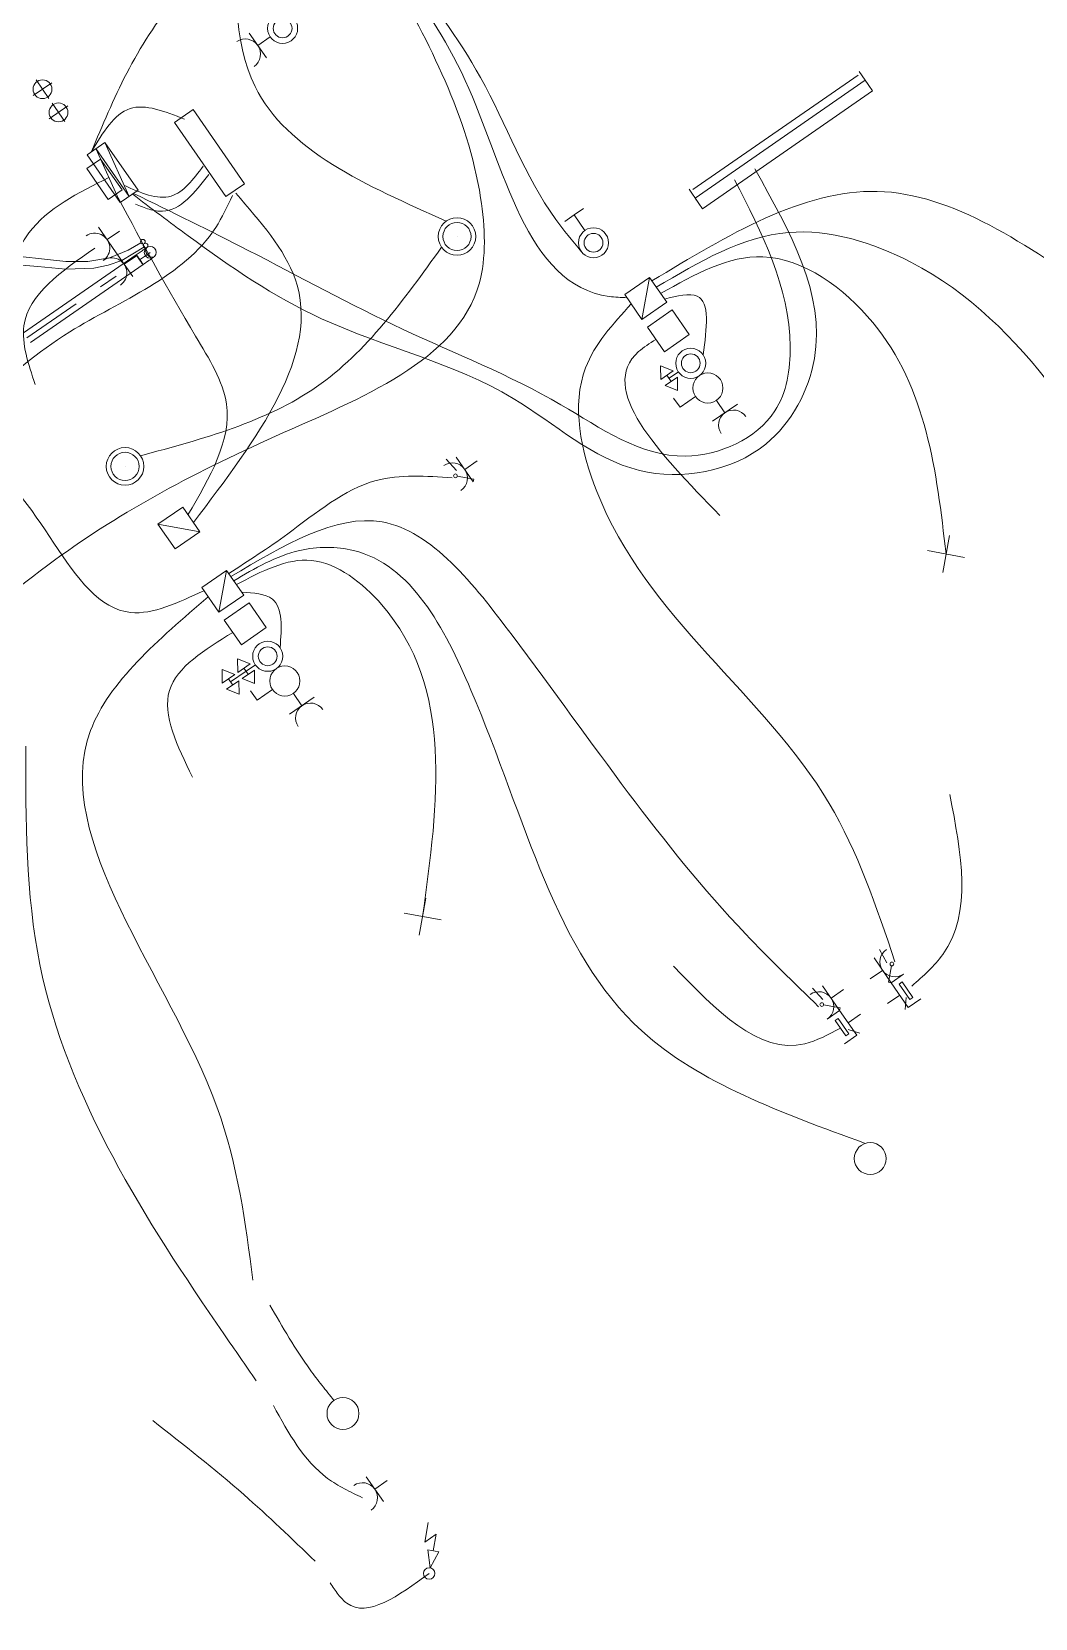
# Model space of a CAD drawing. Header units: metres. Extents: x 2747662.9 to 2747731.3, y 1250221.9 to 1250283.3.
# Drawn here: x 2747668.95 to 2747674.29, y 1250241.16 to 1250249.6 of the extents above; entities that cross this region are included whole.
import ezdxf

# ---------------------------------------------------------------- set-up
doc = ezdxf.new("R2010")
doc.units = ezdxf.units.M
doc.header["$MEASUREMENT"] = 0
for name, pattern in [('EL_Boden', [900, 600, -300]), ('EL_Hohldecke', [1500, 600, -300, 0, -300, 0, -300]), ('STRICHPUNKT2-A0PKIVIO00', [0.635, 0.3175, -0.15875, 0, -0.15875]), ('STRICHPUNKT2-A0PKIVIT00', [0.635, 0.3175, -0.15875, 0, -0.15875])]:
    doc.linetypes.add(name, pattern=pattern)
for name, color, linetype in [('___deckendurchbruch', 7, 'Continuous'), ('___elektro', 7, 'Continuous'), ('___sanitär', 7, 'Continuous')]:
    doc.layers.add(name, color=color, linetype=linetype)

msp = doc.modelspace()

# ---------------------------------------------------------------- linework, layer by layer
at = {"layer": '___deckendurchbruch', "color": 215, "linetype": 'STRICHPUNKT2-A0PKIVIT00', "lineweight": 0, "true_color": 0xa44f91}
for p, q in [((2747668.9545, 1250249.2607), (2747669.0531, 1250249.329)), ((2747669.0379, 1250249.2455), (2747668.9696, 1250249.3441)), ((2747669.1234, 1250249.1222), (2747669.055, 1250249.2208)), ((2747669.0399, 1250249.1373), (2747669.1385, 1250249.2057))]:
    msp.add_line(p, q, dxfattribs=at)
at = {"layer": '___deckendurchbruch', "color": 215, "linetype": 'Continuous', "lineweight": 0, "true_color": 0xa44f91}
for centre in [(2747669.0038, 1250249.2948), (2747669.0892, 1250249.1715)]:
    msp.add_circle(centre, 0.05, dxfattribs=at)
at = {"layer": '___elektro', "color": 30, "linetype": 'Continuous', "lineweight": 0, "true_color": 0xff8d1c}
for p, q in [((2747670.1952, 1250249.4619), (2747670.1041, 1250249.5934)), ((2747670.1497, 1250249.5276), (2747670.2155, 1250249.5732)), ((2747670.2155, 1250249.5732), (2747670.2155, 1250249.5732)), ((2747670.2155, 1250249.5732), (2747670.2155, 1250249.5732)), ((2747670.2155, 1250249.5732), (2747670.2155, 1250249.5732)), ((2747670.3268, 1250249.553), (2747670.3268, 1250249.553)), ((2747673.3962, 1250249.3191), (2747673.3479, 1250249.3889)), ((2747673.3427, 1250249.37), (2747672.4629, 1250248.7606)), ((2747669.7555, 1250249.1526), (2747669.7556, 1250249.1526)), ((2747669.3354, 1250249.0118), (2747669.2409, 1250248.9463)), ((2747669.2882, 1250248.9791), (2747669.4647, 1250248.7242)), ((2747669.4174, 1250248.6915), (2747669.2882, 1250248.9791)), ((2747669.3118, 1250248.9954), (2747669.3119, 1250248.9955)), ((2747669.512, 1250248.757), (2747669.3354, 1250249.0118)), ((2747669.4647, 1250248.7242), (2747669.3354, 1250249.0118)), ((2747669.9415, 1250248.9895), (2747669.9416, 1250248.9895)), ((2747669.2409, 1250248.9463), (2747669.4174, 1250248.6915)), ((2747669.2409, 1250248.9463), (2747669.4174, 1250248.6915)), ((2747669.2645, 1250248.9627), (2747669.2646, 1250248.9627)), ((2747669.4237, 1250248.8844), (2747669.4238, 1250248.8844)), ((2747669.8429, 1250248.9211), (2747669.8429, 1250248.9212)), ((2747669.3292, 1250248.8189), (2747669.3292, 1250248.8189)), ((2747669.4174, 1250248.6915), (2747669.512, 1250248.757)), ((2747669.4174, 1250248.6915), (2747669.512, 1250248.757)), ((2747669.4174, 1250248.6915), (2747669.512, 1250248.757)), ((2747669.4883, 1250248.7406), (2747669.4884, 1250248.7406)), ((2747670.0289, 1250248.758), (2747670.0289, 1250248.758)), ((2747672.4922, 1250248.6921), (2747672.4435, 1250248.7624)), ((2747669.4411, 1250248.7079), (2747669.4411, 1250248.7079)), ((2747671.8327, 1250248.6257), (2747671.882, 1250248.6599)), ((2747669.302, 1250248.5605), (2747669.3931, 1250248.4289)), ((2747671.152, 1250248.5934), (2747671.1521, 1250248.5934)), ((2747671.2912, 1250248.5681), (2747671.2912, 1250248.5681)), ((2747671.8327, 1250248.6257), (2747671.7834, 1250248.5915)), ((2747671.8897, 1250248.5435), (2747671.8327, 1250248.6257)), ((2747669.3476, 1250248.4947), (2747669.4133, 1250248.5403)), ((2747669.4133, 1250248.5403), (2747669.4134, 1250248.5403)), ((2747669.4133, 1250248.5403), (2747669.4134, 1250248.5403)), ((2747671.209, 1250248.5112), (2747671.209, 1250248.5112)), ((2747671.8897, 1250248.5435), (2747671.8897, 1250248.5435)), ((2747672.001, 1250248.5233), (2747672.001, 1250248.5233)), ((2747669.3929, 1250248.4293), (2747669.484, 1250248.2977)), ((2747669.4384, 1250248.3635), (2747669.5042, 1250248.409)), ((2747669.5042, 1250248.409), (2747669.5043, 1250248.4091)), ((2747669.5042, 1250248.409), (2747669.5043, 1250248.4091)), ((2747671.1268, 1250248.4542), (2747671.1268, 1250248.4543)), ((2747671.1268, 1250248.4542), (2747671.1268, 1250248.4543)), ((2747671.2659, 1250248.429), (2747671.266, 1250248.429)), ((2747671.8695, 1250248.4322), (2747671.8695, 1250248.4322)), ((2747671.9808, 1250248.412), (2747671.9808, 1250248.412)), ((2747672.2334, 1250248.2931), (2747672.1019, 1250248.202)), ((2747672.193, 1250248.0704), (2747672.2334, 1250248.2931)), ((2747672.3245, 1250248.1616), (2747672.2334, 1250248.2931)), ((2747672.1183, 1250248.2134), (2747672.1184, 1250248.2134)), ((2747672.1348, 1250248.2248), (2747672.1348, 1250248.2248)), ((2747672.1512, 1250248.2361), (2747672.1513, 1250248.2362)), ((2747672.1677, 1250248.2475), (2747672.1677, 1250248.2476)), ((2747672.1841, 1250248.2589), (2747672.1841, 1250248.2589)), ((2747672.2005, 1250248.2703), (2747672.2006, 1250248.2703)), ((2747672.217, 1250248.2817), (2747672.217, 1250248.2817)), ((2747672.2448, 1250248.2766), (2747672.2448, 1250248.2767)), ((2747672.2562, 1250248.2602), (2747672.2562, 1250248.2602)), ((2747672.2676, 1250248.2438), (2747672.2676, 1250248.2438)), ((2747672.279, 1250248.2273), (2747672.279, 1250248.2273)), ((2747672.2904, 1250248.2109), (2747672.2904, 1250248.2109)), ((2747672.1019, 1250248.202), (2747672.193, 1250248.0704)), ((2747672.1133, 1250248.1855), (2747672.1133, 1250248.1856)), ((2747672.1247, 1250248.1691), (2747672.1247, 1250248.1691)), ((2747672.1361, 1250248.1527), (2747672.1361, 1250248.1527)), ((2747672.1474, 1250248.1362), (2747672.1475, 1250248.1362)), ((2747672.193, 1250248.0704), (2747672.3245, 1250248.1616)), ((2747672.2752, 1250248.1274), (2747672.2752, 1250248.1274)), ((2747672.2916, 1250248.1388), (2747672.2917, 1250248.1388)), ((2747672.3017, 1250248.1944), (2747672.3018, 1250248.1945)), ((2747672.3081, 1250248.1502), (2747672.3081, 1250248.1502)), ((2747672.3131, 1250248.178), (2747672.3132, 1250248.178)), ((2747672.1588, 1250248.1198), (2747672.1589, 1250248.1198)), ((2747672.1702, 1250248.1033), (2747672.1703, 1250248.1034)), ((2747672.1816, 1250248.0869), (2747672.1817, 1250248.0869)), ((2747672.2094, 1250248.0818), (2747672.2095, 1250248.0819)), ((2747672.353, 1250248.1205), (2747672.2215, 1250248.0293)), ((2747672.2259, 1250248.0932), (2747672.2259, 1250248.0933)), ((2747672.2379, 1250248.0407), (2747672.238, 1250248.0408)), ((2747672.2423, 1250248.1046), (2747672.2424, 1250248.1046)), ((2747672.2588, 1250248.116), (2747672.2588, 1250248.116)), ((2747672.4441, 1250247.9889), (2747672.353, 1250248.1205)), ((2747672.2215, 1250248.0293), (2747672.3126, 1250247.8978)), ((2747672.3126, 1250247.8978), (2747672.4441, 1250247.9889)), ((2747672.4068, 1250247.9023), (2747672.4069, 1250247.9023)), ((2747672.5181, 1250247.8821), (2747672.5182, 1250247.8821)), ((2747672.2917, 1250247.8226), (2747672.3588, 1250247.796)), ((2747672.2917, 1250247.8226), (2747672.293, 1250247.7505)), ((2747672.3588, 1250247.796), (2747672.293, 1250247.7505)), ((2747672.3373, 1250247.7568), (2747672.3866, 1250247.791)), ((2747672.3866, 1250247.791), (2747672.3866, 1250247.791)), ((2747672.3816, 1250247.7631), (2747672.3158, 1250247.7176)), ((2747672.3828, 1250247.691), (2747672.3158, 1250247.7176)), ((2747672.3487, 1250247.7403), (2747672.3259, 1250247.7732)), ((2747672.3828, 1250247.691), (2747672.3816, 1250247.7631)), ((2747672.4979, 1250247.7707), (2747672.498, 1250247.7708)), ((2747672.4979, 1250247.7707), (2747672.498, 1250247.7708)), ((2747672.6092, 1250247.7505), (2747672.6093, 1250247.7506)), ((2747672.3955, 1250247.6025), (2747672.3613, 1250247.6518)), ((2747672.4777, 1250247.6594), (2747672.3955, 1250247.6025)), ((2747672.4777, 1250247.6594), (2747672.4778, 1250247.6595)), ((2747672.7003, 1250247.619), (2747672.5688, 1250247.5279)), ((2747672.589, 1250247.6392), (2747672.5891, 1250247.6392)), ((2747672.6346, 1250247.5735), (2747672.589, 1250247.6392)), ((2747669.386, 1250247.3701), (2747669.386, 1250247.3701)), ((2747669.4429, 1250247.2879), (2747669.443, 1250247.2879)), ((2747669.5251, 1250247.3448), (2747669.5252, 1250247.3448)), ((2747671.2056, 1250247.2655), (2747671.1519, 1250247.3256)), ((2747671.2955, 1250247.2061), (2747671.2043, 1250247.3376)), ((2747671.2499, 1250247.2719), (2747671.3157, 1250247.3174)), ((2747671.3157, 1250247.3174), (2747671.3157, 1250247.3174)), ((2747671.3157, 1250247.3174), (2747671.3157, 1250247.3174)), ((2747669.3607, 1250247.2309), (2747669.3608, 1250247.231)), ((2747669.3607, 1250247.2309), (2747669.3608, 1250247.231)), ((2747669.4999, 1250247.2057), (2747669.4999, 1250247.2057)), ((2747671.2104, 1250247.2359), (2747671.298, 1250247.22)), ((2747671.298, 1250247.22), (2747671.2955, 1250247.2061)), ((2747669.7496, 1250247.0713), (2747669.6181, 1250246.9802)), ((2747669.6838, 1250247.0258), (2747669.6839, 1250247.0258)), ((2747669.7003, 1250247.0372), (2747669.7003, 1250247.0372)), ((2747669.7167, 1250247.0486), (2747669.7168, 1250247.0486)), ((2747669.7332, 1250247.0599), (2747669.7332, 1250247.06)), ((2747669.8407, 1250246.9398), (2747669.7496, 1250247.0713)), ((2747669.761, 1250247.0549), (2747669.761, 1250247.0549)), ((2747669.7724, 1250247.0384), (2747669.7724, 1250247.0385)), ((2747669.6181, 1250246.9802), (2747669.7092, 1250246.8487)), ((2747669.8407, 1250246.9398), (2747669.6181, 1250246.9802)), ((2747669.6295, 1250246.9638), (2747669.6295, 1250246.9638)), ((2747669.6345, 1250246.9916), (2747669.6346, 1250246.9916)), ((2747669.6409, 1250246.9473), (2747669.6409, 1250246.9474)), ((2747669.651, 1250247.003), (2747669.651, 1250247.003)), ((2747669.6674, 1250247.0144), (2747669.6674, 1250247.0144)), ((2747669.7838, 1250247.022), (2747669.7838, 1250247.022)), ((2747669.7952, 1250247.0056), (2747669.7952, 1250247.0056)), ((2747669.8065, 1250246.9891), (2747669.8066, 1250246.9892)), ((2747669.8179, 1250246.9727), (2747669.818, 1250246.9727)), ((2747669.8293, 1250246.9562), (2747669.8294, 1250246.9563)), ((2747669.6522, 1250246.9309), (2747669.6523, 1250246.9309)), ((2747669.6636, 1250246.9145), (2747669.6637, 1250246.9145)), ((2747669.675, 1250246.898), (2747669.6751, 1250246.898)), ((2747669.6864, 1250246.8816), (2747669.6865, 1250246.8816)), ((2747669.6978, 1250246.8651), (2747669.6978, 1250246.8652)), ((2747669.7092, 1250246.8487), (2747669.8407, 1250246.9398)), ((2747669.7256, 1250246.8601), (2747669.7257, 1250246.8601)), ((2747669.7421, 1250246.8715), (2747669.7421, 1250246.8715)), ((2747669.7585, 1250246.8829), (2747669.7586, 1250246.8829)), ((2747669.7749, 1250246.8942), (2747669.775, 1250246.8943)), ((2747669.7914, 1250246.9056), (2747669.7914, 1250246.9057)), ((2747669.8078, 1250246.917), (2747669.8079, 1250246.9171)), ((2747669.8243, 1250246.9284), (2747669.8243, 1250246.9284)), ((2747673.7927, 1250246.7235), (2747673.8285, 1250246.9202)), ((2747673.909, 1250246.804), (2747673.7122, 1250246.8397)), ((2747673.8106, 1250246.8218), (2747673.8106, 1250246.8219)), ((2747669.9831, 1250246.7343), (2747669.8515, 1250246.6432)), ((2747669.9173, 1250246.6887), (2747669.9173, 1250246.6888)), ((2747669.9337, 1250246.7001), (2747669.9338, 1250246.7002)), ((2747669.9426, 1250246.5117), (2747669.9831, 1250246.7343)), ((2747669.9502, 1250246.7115), (2747669.9502, 1250246.7115)), ((2747669.9666, 1250246.7229), (2747669.9667, 1250246.7229)), ((2747670.0742, 1250246.6028), (2747669.9831, 1250246.7343)), ((2747669.9945, 1250246.7179), (2747669.9945, 1250246.7179)), ((2747670.0058, 1250246.7014), (2747670.0059, 1250246.7014)), ((2747669.8515, 1250246.6432), (2747669.9426, 1250246.5117)), ((2747669.8629, 1250246.6267), (2747669.863, 1250246.6268)), ((2747669.868, 1250246.6546), (2747669.868, 1250246.6546)), ((2747669.8743, 1250246.6103), (2747669.8744, 1250246.6103)), ((2747669.8844, 1250246.666), (2747669.8845, 1250246.666)), ((2747669.9009, 1250246.6773), (2747669.9009, 1250246.6774)), ((2747670.0172, 1250246.685), (2747670.0173, 1250246.685)), ((2747670.0286, 1250246.6685), (2747670.0287, 1250246.6686)), ((2747670.04, 1250246.6521), (2747670.0401, 1250246.6521)), ((2747670.0514, 1250246.6356), (2747670.0514, 1250246.6357)), ((2747670.0628, 1250246.6192), (2747670.0628, 1250246.6192)), ((2747669.8857, 1250246.5939), (2747669.8857, 1250246.5939)), ((2747669.8971, 1250246.5774), (2747669.8971, 1250246.5774)), ((2747669.9085, 1250246.561), (2747669.9085, 1250246.561)), ((2747669.9199, 1250246.5445), (2747669.9199, 1250246.5446)), ((2747669.9313, 1250246.5281), (2747669.9313, 1250246.5281)), ((2747669.9426, 1250246.5117), (2747670.0742, 1250246.6028)), ((2747669.9591, 1250246.523), (2747669.9591, 1250246.5231)), ((2747670.1026, 1250246.5617), (2747669.9711, 1250246.4706)), ((2747669.9755, 1250246.5344), (2747669.9756, 1250246.5345)), ((2747669.992, 1250246.5458), (2747669.992, 1250246.5459)), ((2747670.0084, 1250246.5572), (2747670.0085, 1250246.5572)), ((2747670.0249, 1250246.5686), (2747670.0249, 1250246.5686)), ((2747670.0413, 1250246.58), (2747670.0413, 1250246.58)), ((2747670.0577, 1250246.5914), (2747670.0578, 1250246.5914)), ((2747670.1938, 1250246.4301), (2747670.1026, 1250246.5617)), ((2747669.9711, 1250246.4706), (2747670.0622, 1250246.339)), ((2747669.9876, 1250246.4819), (2747669.9876, 1250246.482)), ((2747670.0622, 1250246.339), (2747670.1938, 1250246.4301)), ((2747670.1565, 1250246.3435), (2747670.1565, 1250246.3435)), ((2747670.2678, 1250246.3233), (2747670.2678, 1250246.3233)), ((2747669.9592, 1250246.2068), (2747670.0262, 1250246.1803)), ((2747669.9592, 1250246.2068), (2747669.9605, 1250246.1347)), ((2747670.0047, 1250246.1411), (2747670.0869, 1250246.198)), ((2747670.0414, 1250246.2638), (2747670.1084, 1250246.2372)), ((2747670.0414, 1250246.2638), (2747670.0427, 1250246.1917)), ((2747670.1084, 1250246.2372), (2747670.0427, 1250246.1917)), ((2747670.1312, 1250246.2043), (2747670.0654, 1250246.1588)), ((2747670.0983, 1250246.1816), (2747670.0755, 1250246.2144)), ((2747670.0869, 1250246.198), (2747670.1363, 1250246.2322)), ((2747670.0869, 1250246.198), (2747670.087, 1250246.198)), ((2747670.1325, 1250246.1322), (2747670.1312, 1250246.2043)), ((2747670.1363, 1250246.2322), (2747670.1363, 1250246.2322)), ((2747670.2476, 1250246.212), (2747670.2476, 1250246.212)), ((2747670.2476, 1250246.212), (2747670.2476, 1250246.212)), ((2747670.3589, 1250246.1917), (2747670.3589, 1250246.1918)), ((2747670.0262, 1250246.1803), (2747669.9605, 1250246.1347)), ((2747670.049, 1250246.1474), (2747669.9832, 1250246.1018)), ((2747670.0503, 1250246.0753), (2747669.9832, 1250246.1018)), ((2747670.0161, 1250246.1246), (2747669.9933, 1250246.1575)), ((2747670.0503, 1250246.0753), (2747670.049, 1250246.1474)), ((2747670.1325, 1250246.1322), (2747670.0654, 1250246.1588)), ((2747670.2274, 1250246.1006), (2747670.1452, 1250246.0437)), ((2747670.2274, 1250246.1006), (2747670.2274, 1250246.1007)), ((2747670.1452, 1250246.0437), (2747670.111, 1250246.093)), ((2747670.45, 1250246.0602), (2747670.3185, 1250245.9691)), ((2747670.3387, 1250246.0804), (2747670.3387, 1250246.0805)), ((2747670.3842, 1250246.0147), (2747670.3387, 1250246.0804)), ((2747671.008, 1250244.7945), (2747671.0438, 1250244.9913)), ((2747671.1243, 1250244.8751), (2747670.9275, 1250244.9108)), ((2747671.0259, 1250244.8929), (2747671.0259, 1250244.893)), ((2747673.5188, 1250244.5408), (2747673.4277, 1250244.6723)), ((2747673.4948, 1250244.6457), (2747673.4574, 1250244.7172)), ((2747673.4733, 1250244.6065), (2747673.4075, 1250244.561)), ((2747673.5208, 1250244.6308), (2747673.5049, 1250244.5433)), ((2747673.5846, 1250244.5863), (2747673.5188, 1250244.5408)), ((2747673.1544, 1250244.4523), (2747673.1006, 1250244.5123)), ((2747673.2442, 1250244.3928), (2747673.1531, 1250244.5244)), ((2747673.1986, 1250244.4586), (2747673.2644, 1250244.5041)), ((2747673.2644, 1250244.5041), (2747673.2644, 1250244.5042)), ((2747673.2644, 1250244.5041), (2747673.2644, 1250244.5042)), ((2747673.4075, 1250244.561), (2747673.4075, 1250244.561)), ((2747673.4075, 1250244.561), (2747673.4075, 1250244.561)), ((2747673.5049, 1250244.5433), (2747673.5188, 1250244.5408)), ((2747673.5188, 1250244.5408), (2747673.6099, 1250244.4092)), ((2747673.1591, 1250244.4226), (2747673.2467, 1250244.4067)), ((2747673.5644, 1250244.475), (2747673.4986, 1250244.4294)), ((2747673.4986, 1250244.4294), (2747673.4987, 1250244.4295)), ((2747673.5979, 1250244.4617), (2747673.5935, 1250244.3978)), ((2747673.6099, 1250244.4092), (2747673.6757, 1250244.4548)), ((2747673.1784, 1250244.3473), (2747673.2442, 1250244.3928)), ((2747673.2467, 1250244.4067), (2747673.2442, 1250244.3928)), ((2747673.2442, 1250244.3928), (2747673.3353, 1250244.2613)), ((2747673.2897, 1250244.3271), (2747673.3555, 1250244.3726)), ((2747673.3555, 1250244.3726), (2747673.3555, 1250244.3727)), ((2747673.3353, 1250244.2613), (2747673.2695, 1250244.2158)), ((2747673.2904, 1250244.291), (2747673.3517, 1250244.2727)), ((2747673.359, 1250243.6748), (2747673.359, 1250243.6748)), ((2747673.4773, 1250243.6533), (2747673.4773, 1250243.6533)), ((2747673.3375, 1250243.5565), (2747673.3376, 1250243.5565)), ((2747673.4558, 1250243.535), (2747673.4558, 1250243.5351)), ((2747673.4558, 1250243.535), (2747673.4558, 1250243.5351)), ((2747673.4558, 1250243.535), (2747673.4558, 1250243.5351)), ((2747670.554, 1250242.3186), (2747670.5541, 1250242.3187)), ((2747670.6723, 1250242.2972), (2747670.6724, 1250242.2972)), ((2747670.5326, 1250242.2004), (2747670.5326, 1250242.2004)), ((2747670.6508, 1250242.1789), (2747670.6509, 1250242.1789)), ((2747670.6508, 1250242.1789), (2747670.6509, 1250242.1789)), ((2747670.6508, 1250242.1789), (2747670.6509, 1250242.1789)), ((2747670.8174, 1250241.7803), (2747670.7263, 1250241.9119)), ((2747670.7719, 1250241.8461), (2747670.8377, 1250241.8916)), ((2747670.8377, 1250241.8916), (2747670.8377, 1250241.8917)), ((2747670.8377, 1250241.8916), (2747670.8377, 1250241.8917)), ((2747671.037, 1250241.5638), (2747671.0559, 1250241.6681)), ((2747671.0986, 1250241.6065), (2747671.037, 1250241.5638)), ((2747671.0827, 1250241.5184), (2747671.0986, 1250241.6065)), ((2747671.1115, 1250241.5132), (2747671.0538, 1250241.5236)), ((2747671.0662, 1250241.4276), (2747671.0538, 1250241.5236)), ((2747671.0662, 1250241.4276), (2747671.1115, 1250241.5132)), ((2747671.0607, 1250241.3977), (2747671.0608, 1250241.3978))]:
    msp.add_line(p, q, dxfattribs=at)
for points in [[(2747673.4193, 1250249.2858), (2747672.5154, 1250248.6585), (2747672.4764, 1250248.7148), (2747673.3803, 1250249.3421)], [(2747673.4193, 1250249.2858), (2747672.5154, 1250248.6585), (2747672.4764, 1250248.7148), (2747673.3803, 1250249.3421)], [(2747670.0782, 1250248.7922), (2747669.8049, 1250249.1868), (2747669.7062, 1250249.1184), (2747669.9795, 1250248.7238)], [(2747669.3532, 1250248.7078), (2747669.4272, 1250248.7591), (2747669.3133, 1250248.9235), (2747669.2393, 1250248.8723)], [(2747673.634, 1250244.4624), (2747673.577, 1250244.5446), (2747673.5606, 1250244.5332), (2747673.6175, 1250244.451)], [(2747673.2771, 1250244.2575), (2747673.2202, 1250244.3397), (2747673.2366, 1250244.3511), (2747673.2935, 1250244.2689)]]:
    msp.add_lwpolyline(points, close=True, dxfattribs=at)
for centre, radius in [((2747670.2812, 1250249.6187), 0.08), ((2747670.2812, 1250249.6187), 0.05), ((2747671.209, 1250248.5112), 0.1), ((2747671.209, 1250248.5112), 0.075), ((2747671.9352, 1250248.4777), 0.08), ((2747671.9352, 1250248.4777), 0.05), ((2747672.4524, 1250247.8365), 0.08), ((2747672.4524, 1250247.8365), 0.05), ((2747672.5435, 1250247.705), 0.08), ((2747669.4429, 1250247.2879), 0.1), ((2747669.4429, 1250247.2879), 0.075), ((2747671.2006, 1250247.2377), 0.01), ((2747670.202, 1250246.2777), 0.08), ((2747670.202, 1250246.2777), 0.05), ((2747670.2931, 1250246.1462), 0.08), ((2747673.5226, 1250244.6407), 0.01), ((2747673.1493, 1250244.4244), 0.01), ((2747673.4074, 1250243.6049), 0.085), ((2747670.6024, 1250242.2488), 0.085), ((2747671.0607, 1250241.3977), 0.0303)]:
    msp.add_circle(centre, radius, dxfattribs=at)
for centre, start, end in [((2747670.0839, 1250249.4821), 304.70987, 124.70987), ((2747669.2818, 1250248.4491), 304.70989, 124.70989), ((2747669.3727, 1250248.3179), 304.70989, 124.7099), ((2747672.6801, 1250247.5077), 34.7099, 214.70989), ((2747671.1841, 1250247.2263), 304.7099, 124.70989), ((2747670.4298, 1250245.9489), 34.70989, 214.70989), ((2747673.539, 1250244.6521), 124.7099, 304.70989), ((2747673.1329, 1250244.413), 304.7099, 124.70989), ((2747670.7061, 1250241.8005), 304.7099, 124.70989)]:
    msp.add_arc(centre, 0.08, start, end, dxfattribs=at)
for points, knots in [([(2747669.2645, 1250248.9627), (2747669.3808, 1250249.2424), (2747669.4971, 1250249.5222), (2747669.7214, 1250249.7872), (2747669.9234, 1250250.0259), (2747670.213, 1250250.2526), (2747670.4694, 1250250.1886), (2747670.5644, 1250250.1648), (2747670.6549, 1250250.1012), (2747670.7453, 1250250.0375)], [0, 0, 0, 0, 1, 1, 1, 2, 2, 2, 3, 3, 3, 3]), ([(2747671.152, 1250248.5934), (2747670.7274, 1250248.7813), (2747670.3027, 1250248.9692), (2747670.1352, 1250249.3087), (2747670.0151, 1250249.5521), (2747670.0271, 1250249.8734), (2747670.0392, 1250250.1946)], [0, 0, 0, 0, 1, 1, 1, 2, 2, 2, 2]), ([(2747668.3806, 1250246.2203), (2747668.5955, 1250246.4091), (2747668.8105, 1250246.5978), (2747669.033, 1250246.7631), (2747669.398, 1250247.0341), (2747669.7835, 1250247.2421), (2747670.2443, 1250247.4487), (2747670.6921, 1250247.6494), (2747671.2111, 1250247.8488), (2747671.3268, 1250248.2593), (2747671.3658, 1250248.3981), (2747671.3588, 1250248.561), (2747671.3346, 1250248.7164), (2747671.266, 1250249.1564), (2747671.0594, 1250249.5369), (2747670.8529, 1250249.9174)], [0, 0, 0, 0, 1, 1, 1, 2, 2, 2, 3, 3, 3, 4, 4, 4, 5, 5, 5, 5]), ([(2747672.1133, 1250248.1855), (2747672.0813, 1250248.1868), (2747672.0494, 1250248.1881), (2747672.019, 1250248.1921), (2747671.5746, 1250248.2503), (2747671.4614, 1250248.8875), (2747671.2528, 1250249.342), (2747671.1468, 1250249.5728), (2747671.0163, 1250249.7565), (2747670.8858, 1250249.9402)], [0, 0, 0, 0, 1, 1, 1, 2, 2, 2, 3, 3, 3, 3]), ([(2747671.8682, 1250248.434), (2747671.822, 1250248.4892), (2747671.7758, 1250248.5443), (2747671.734, 1250248.6024), (2747671.5683, 1250248.8325), (2747671.4722, 1250249.1078), (2747671.3343, 1250249.3569), (2747671.2155, 1250249.5713), (2747671.0657, 1250249.7661), (2747670.9158, 1250249.961)], [0, 0, 0, 0, 1, 1, 1, 2, 2, 2, 3, 3, 3, 3]), ([(2747669.7588, 1250249.1356), (2747669.6548, 1250249.1768), (2747669.5509, 1250249.218), (2747669.4696, 1250249.1917), (2747669.3848, 1250249.1643), (2747669.3247, 1250249.0635), (2747669.2645, 1250248.9627)], [0, 0, 0, 0, 1, 1, 1, 2, 2, 2, 2]), ([(2747668.2459, 1250247.3982), (2747668.4103, 1250247.5183), (2747668.5747, 1250247.6384), (2747668.6673, 1250247.8075), (2747668.7888, 1250248.0291), (2747668.7869, 1250248.3349), (2747668.9321, 1250248.5305), (2747669.0296, 1250248.6619), (2747669.1935, 1250248.7435), (2747669.3574, 1250248.8251)], [0, 0, 0, 0, 1, 1, 1, 2, 2, 2, 3, 3, 3, 3]), ([(2747670.0142, 1250248.7286), (2747669.9868, 1250248.6702), (2747669.9594, 1250248.6118), (2747669.9253, 1250248.559), (2747669.7554, 1250248.2956), (2747669.4189, 1250248.1715), (2747669.1487, 1250248.0034), (2747668.8, 1250247.7865), (2747668.5616, 1250247.4963), (2747668.2054, 1250247.2105), (2747668.1137, 1250247.1369), (2747668.0142, 1250247.0636), (2747667.9259, 1250247.0606), (2747667.7821, 1250247.0557), (2747667.6677, 1250247.2368), (2747667.5534, 1250247.418)], [0, 0, 0, 0, 1, 1, 1, 2, 2, 2, 3, 3, 3, 4, 4, 4, 5, 5, 5, 5]), ([(2747669.7779, 1250247.0304), (2747669.8939, 1250247.2285), (2747670.0099, 1250247.4266), (2747669.9825, 1250247.6192), (2747669.9651, 1250247.7417), (2747669.8896, 1250247.8621), (2747669.8186, 1250247.9804), (2747669.6677, 1250248.2319), (2747669.5371, 1250248.474), (2747669.4064, 1250248.7161)], [0, 0, 0, 0, 1, 1, 1, 2, 2, 2, 3, 3, 3, 3]), ([(2747670.0321, 1250248.741), (2747670.1624, 1250248.5917), (2747670.2926, 1250248.4424), (2747670.3479, 1250248.2852), (2747670.4879, 1250247.887), (2747670.1472, 1250247.438), (2747669.8065, 1250246.9891)], [0, 0, 0, 0, 1, 1, 1, 2, 2, 2, 2]), ([(2747674.6354, 1250248.193), (2747674.2412, 1250248.4669), (2747673.847, 1250248.7407), (2747673.4449, 1250248.7512), (2747673.0504, 1250248.7615), (2747672.6482, 1250248.5182), (2747672.246, 1250248.2749)], [0, 0, 0, 0, 1, 1, 1, 2, 2, 2, 2]), ([(2747675.9279, 1250245.4542), (2747675.5997, 1250245.8943), (2747675.2715, 1250246.3343), (2747674.9663, 1250246.8117), (2747674.5882, 1250247.403), (2747674.2454, 1250248.0516), (2747673.6235, 1250248.3748), (2747673.4213, 1250248.4798), (2747673.1896, 1250248.5505), (2747672.9723, 1250248.5324), (2747672.7255, 1250248.5118), (2747672.4973, 1250248.3767), (2747672.2691, 1250248.2416)], [0, 0, 0, 0, 1, 1, 1, 2, 2, 2, 3, 3, 3, 4, 4, 4, 4]), ([(2747669.2818, 1250248.4492), (2747669.1051, 1250248.3261), (2747668.9284, 1250248.203), (2747668.9052, 1250248.0366), (2747668.892, 1250247.9418), (2747668.9286, 1250247.8329), (2747668.9652, 1250247.724)], [0, 0, 0, 0, 1, 1, 1, 2, 2, 2, 2]), ([(2747669.5251, 1250247.3448), (2747669.8594, 1250247.4347), (2747670.1937, 1250247.5247), (2747670.4613, 1250247.7107), (2747670.7269, 1250247.8954), (2747670.9269, 1250248.1748), (2747671.1268, 1250248.4542)], [0, 0, 0, 0, 1, 1, 1, 2, 2, 2, 2]), ([(2747673.8106, 1250246.8218), (2747673.7595, 1250247.2632), (2747673.7085, 1250247.7045), (2747673.4207, 1250248.0532), (2747673.2688, 1250248.2373), (2747673.0508, 1250248.3956), (2747672.8355, 1250248.4034), (2747672.6532, 1250248.4101), (2747672.4728, 1250248.309), (2747672.2924, 1250248.2079)], [0, 0, 0, 0, 1, 1, 1, 2, 2, 2, 3, 3, 3, 3]), ([(2747672.3131, 1250248.178), (2747672.3801, 1250248.1944), (2747672.447, 1250248.2108), (2747672.4862, 1250248.1936), (2747672.5569, 1250248.1625), (2747672.5375, 1250248.0223), (2747672.5181, 1250247.8821)], [0, 0, 0, 0, 1, 1, 1, 2, 2, 2, 2]), ([(2747673.539, 1250244.6521), (2747673.4402, 1250244.9447), (2747673.3413, 1250245.2374), (2747673.1888, 1250245.4945), (2747672.8428, 1250246.0778), (2747672.2206, 1250246.4782), (2747671.9526, 1250247.1541), (2747671.867, 1250247.3702), (2747671.8175, 1250247.6143), (2747671.8931, 1250247.8129), (2747671.9408, 1250247.9383), (2747672.0384, 1250248.0455), (2747672.1361, 1250248.1527)], [0, 0, 0, 0, 1, 1, 1, 2, 2, 2, 3, 3, 3, 4, 4, 4, 4]), ([(2747672.267, 1250247.9636), (2747672.234, 1250247.9426), (2747672.2009, 1250247.9215), (2747672.1752, 1250247.8986), (2747671.953, 1250247.7008), (2747672.2799, 1250247.3642), (2747672.6069, 1250247.0275)], [0, 0, 0, 0, 1, 1, 1, 2, 2, 2, 2]), ([(2747668.2686, 1250247.3654), (2747668.4002, 1250247.3721), (2747668.5318, 1250247.3788), (2747668.6433, 1250247.3331), (2747668.9898, 1250247.1909), (2747669.1419, 1250246.5419), (2747669.4736, 1250246.5104), (2747669.5889, 1250246.4994), (2747669.7259, 1250246.5631), (2747669.8629, 1250246.6267)], [0, 0, 0, 0, 1, 1, 1, 2, 2, 2, 3, 3, 3, 3]), ([(2747671.1841, 1250247.2263), (2747671.0451, 1250247.2366), (2747670.9061, 1250247.247), (2747670.7797, 1250247.2131), (2747670.6078, 1250247.167), (2747670.4594, 1250247.0393), (2747670.3083, 1250246.9289), (2747670.2045, 1250246.8531), (2747670.0995, 1250246.7855), (2747669.9945, 1250246.7179)], [0, 0, 0, 0, 1, 1, 1, 2, 2, 2, 3, 3, 3, 3]), ([(2747673.1329, 1250244.413), (2747673.0007, 1250244.541), (2747672.8686, 1250244.6689), (2747672.7449, 1250244.7993), (2747672.2891, 1250245.2802), (2747671.9489, 1250245.7952), (2747671.5022, 1250246.3897), (2747671.2992, 1250246.66), (2747671.0741, 1250246.9466), (2747670.8105, 1250246.9924), (2747670.5646, 1250247.0351), (2747670.2852, 1250246.8683), (2747670.0058, 1250246.7014)], [0, 0, 0, 0, 1, 1, 1, 2, 2, 2, 3, 3, 3, 4, 4, 4, 4]), ([(2747673.3771, 1250243.6872), (2747672.9371, 1250243.8475), (2747672.4971, 1250244.0078), (2747672.1928, 1250244.2839), (2747671.7273, 1250244.7064), (2747671.5798, 1250245.4002), (2747671.2832, 1250246.0978), (2747671.1414, 1250246.4314), (2747670.9654, 1250246.7659), (2747670.6586, 1250246.8405), (2747670.5681, 1250246.8625), (2747670.4663, 1250246.8619), (2747670.3725, 1250246.8407), (2747670.2457, 1250246.8119), (2747670.1335, 1250246.7455), (2747670.0213, 1250246.6791)], [0, 0, 0, 0, 1, 1, 1, 2, 2, 2, 3, 3, 3, 4, 4, 4, 5, 5, 5, 5]), ([(2747671.0259, 1250244.8929), (2747671.1096, 1250245.5009), (2747671.1932, 1250246.1088), (2747670.8085, 1250246.5519), (2747670.7068, 1250246.669), (2747670.5724, 1250246.7746), (2747670.4344, 1250246.7877), (2747670.3035, 1250246.8002), (2747670.1694, 1250246.7295), (2747670.0353, 1250246.6588)], [0, 0, 0, 0, 1, 1, 1, 2, 2, 2, 3, 3, 3, 3]), ([(2747670.2678, 1250246.3233), (2747670.2758, 1250246.4296), (2747670.2838, 1250246.5359), (2747670.2268, 1250246.5815), (2747670.1901, 1250246.6108), (2747670.1264, 1250246.615), (2747670.0628, 1250246.6192)], [0, 0, 0, 0, 1, 1, 1, 2, 2, 2, 2]), ([(2747670.1225, 1250242.9575), (2747670.0837, 1250243.263), (2747670.0449, 1250243.5684), (2747669.9314, 1250243.88), (2747669.6769, 1250244.5784), (2747669.0468, 1250245.3074), (2747669.2596, 1250245.8821), (2747669.3551, 1250246.1401), (2747669.6204, 1250246.367), (2747669.8857, 1250246.5939)], [0, 0, 0, 0, 1, 1, 1, 2, 2, 2, 3, 3, 3, 3]), ([(2747670.0167, 1250246.4048), (2747669.8672, 1250246.3128), (2747669.7177, 1250246.2209), (2747669.6794, 1250246.0963), (2747669.6393, 1250245.9662), (2747669.7206, 1250245.8005), (2747669.802, 1250245.6347)], [0, 0, 0, 0, 1, 1, 1, 2, 2, 2, 2]), ([(2747670.1414, 1250242.4227), (2747670.0839, 1250242.5054), (2747670.0264, 1250242.5882), (2747669.9689, 1250242.6718), (2747669.5521, 1250243.2775), (2747669.1346, 1250243.9279), (2747668.9905, 1250244.6374), (2747668.9141, 1250245.0138), (2747668.9145, 1250245.4069), (2747668.915, 1250245.8)], [0, 0, 0, 0, 1, 1, 1, 2, 2, 2, 3, 3, 3, 3]), ([(2747673.6281, 1250244.5228), (2747673.6889, 1250244.5765), (2747673.7497, 1250244.6302), (2747673.7937, 1250244.6913), (2747673.9522, 1250244.9115), (2747673.8914, 1250245.227), (2747673.8305, 1250245.5426)], [0, 0, 0, 0, 1, 1, 1, 2, 2, 2, 2]), ([(2747673.2486, 1250244.2986), (2747673.1849, 1250244.2646), (2747673.1211, 1250244.2307), (2747673.0585, 1250244.2159), (2747672.8136, 1250244.158), (2747672.587, 1250244.3937), (2747672.3603, 1250244.6294)], [0, 0, 0, 0, 1, 1, 1, 2, 2, 2, 2]), ([(2747670.4548, 1250241.4624), (2747670.33, 1250241.5827), (2747670.2052, 1250241.7029), (2747670.0751, 1250241.817), (2747669.9188, 1250241.9542), (2747669.7547, 1250242.0825), (2747669.5905, 1250242.2107)], [0, 0, 0, 0, 1, 1, 1, 2, 2, 2, 2])]:
    msp.add_open_spline(points, degree=3, knots=knots, dxfattribs=at)
at = {"layer": '___elektro', "color": 30, "linetype": 'EL_Boden', "lineweight": 0, "true_color": 0xff8d1c}
for points, knots in [([(2747669.8589, 1250248.8858), (2747669.8064, 1250248.8157), (2747669.7538, 1250248.7456), (2747669.6878, 1250248.726), (2747669.615, 1250248.7044), (2747669.5258, 1250248.7441), (2747669.4365, 1250248.7839)], [0, 0, 0, 0, 1, 1, 1, 2, 2, 2, 2]), ([(2747669.4811, 1250248.7374), (2747669.5797, 1250248.6628), (2747669.6783, 1250248.5881), (2747669.7783, 1250248.5147), (2747670.0035, 1250248.3494), (2747670.2361, 1250248.1903), (2747670.4886, 1250248.0738), (2747670.822, 1250247.92), (2747671.1901, 1250247.8405), (2747671.5077, 1250247.6498), (2747671.7303, 1250247.5161), (2747671.9281, 1250247.3276), (2747672.1802, 1250247.2666), (2747672.4036, 1250247.2126), (2747672.6696, 1250247.2586), (2747672.8517, 1250247.4067), (2747672.9907, 1250247.5197), (2747673.0807, 1250247.6922), (2747673.11, 1250247.8622), (2747673.1692, 1250248.2054), (2747672.981, 1250248.5381), (2747672.7928, 1250248.8709)], [0, 0, 0, 0, 1, 1, 1, 2, 2, 2, 3, 3, 3, 4, 4, 4, 5, 5, 5, 6, 6, 6, 7, 7, 7, 7]), ([(2747669.4883, 1250248.7406), (2747669.6921, 1250248.6411), (2747669.8958, 1250248.5415), (2747670.098, 1250248.4375), (2747670.3717, 1250248.2967), (2747670.6426, 1250248.1476), (2747670.9189, 1250248.0184), (2747671.1988, 1250247.8876), (2747671.4843, 1250247.7772), (2747671.7614, 1250247.6163), (2747671.9744, 1250247.4927), (2747672.1823, 1250247.3393), (2747672.4247, 1250247.3427), (2747672.6045, 1250247.3453), (2747672.8032, 1250247.4343), (2747672.8998, 1250247.5829), (2747672.9636, 1250247.6811), (2747672.9828, 1250247.8054), (2747672.9817, 1250247.925), (2747672.9788, 1250248.2432), (2747672.8321, 1250248.5281), (2747672.6854, 1250248.813)], [0, 0, 0, 0, 1, 1, 1, 2, 2, 2, 3, 3, 3, 4, 4, 4, 5, 5, 5, 6, 6, 6, 7, 7, 7, 7]), ([(2747669.4983, 1250248.6825), (2747669.5478, 1250248.6632), (2747669.5973, 1250248.6439), (2747669.6424, 1250248.6454), (2747669.738, 1250248.6486), (2747669.8137, 1250248.7451), (2747669.8894, 1250248.8417)], [0, 0, 0, 0, 1, 1, 1, 2, 2, 2, 2])]:
    msp.add_open_spline(points, degree=3, knots=knots, dxfattribs=at)
at = {"layer": '___elektro', "color": 30, "linetype": 'EL_Hohldecke', "lineweight": 0, "true_color": 0xff8d1c}
for points in [[(2747670.554, 1250242.3186), (2747670.5111, 1250242.372), (2747670.4681, 1250242.4254), (2747670.428, 1250242.4808), (2747670.3488, 1250242.5905), (2747670.2812, 1250242.7082), (2747670.2136, 1250242.826)], [(2747670.7061, 1250241.8005), (2747670.6413, 1250241.8314), (2747670.5766, 1250241.8623), (2747670.5208, 1250241.9035), (2747670.3937, 1250241.9972), (2747670.3131, 1250242.1441), (2747670.2326, 1250242.291)], [(2747670.5345, 1250241.3473), (2747670.5625, 1250241.3052), (2747670.5905, 1250241.2631), (2747670.6234, 1250241.239), (2747670.7328, 1250241.1592), (2747670.8968, 1250241.2785), (2747671.0607, 1250241.3977)]]:
    msp.add_open_spline(points, degree=3, knots=[0, 0, 0, 0, 1, 1, 1, 2, 2, 2, 2], dxfattribs=at)
at = {"layer": '___sanitär', "color": 106, "linetype": 'Continuous', "lineweight": 0, "true_color": 0x008a1e}
for p, q in [((2747668.9034, 1250247.9985), (2747669.5028, 1250248.4137)), ((2747669.5336, 1250248.435), (2747669.5028, 1250248.4137)), ((2747669.5403, 1250248.4396), (2747669.5336, 1250248.435)), ((2747669.5695, 1250248.3832), (2747669.5387, 1250248.3619)), ((2747669.5464, 1250248.4439), (2747669.5403, 1250248.4396)), ((2747669.5517, 1250248.4475), (2747669.5464, 1250248.4439)), ((2747669.5515, 1250248.4282), (2747669.5544, 1250248.4303)), ((2747669.5557, 1250248.4503), (2747669.5517, 1250248.4475)), ((2747669.5583, 1250248.4521), (2747669.5557, 1250248.4503)), ((2747669.557, 1250248.4129), (2747669.5602, 1250248.4151)), ((2747669.5591, 1250248.4527), (2747669.5583, 1250248.4521)), ((2747669.5694, 1250248.4024), (2747669.5723, 1250248.4044)), ((2747669.5761, 1250248.3878), (2747669.5695, 1250248.3832)), ((2747669.5823, 1250248.3921), (2747669.5761, 1250248.3878)), ((2747669.5771, 1250248.4268), (2747669.5771, 1250248.4268)), ((2747669.5876, 1250248.3957), (2747669.5823, 1250248.3921)), ((2747669.5916, 1250248.3985), (2747669.5876, 1250248.3957)), ((2747669.5941, 1250248.4003), (2747669.5916, 1250248.3985)), ((2747669.595, 1250248.4009), (2747669.5941, 1250248.4003)), ((2747668.9393, 1250247.9467), (2747669.5387, 1250248.3619))]:
    msp.add_line(p, q, dxfattribs=at)
at = {"layer": '___sanitär', "color": 106, "linetype": 'STRICHPUNKT2-A0PKIVIO00', "lineweight": 0, "true_color": 0x008a1e}
for p, q in [((2747668.9213, 1250247.9726), (2747669.5208, 1250248.3878)), ((2747669.5516, 1250248.4091), (2747669.5207, 1250248.3878)), ((2747669.5771, 1250248.4268), (2747669.5516, 1250248.4091))]:
    msp.add_line(p, q, dxfattribs=at)
at = {"layer": '___sanitär', "color": 106, "linetype": 'Continuous', "lineweight": 0, "true_color": 0x008a1e, "flags": 128}
for points in [[(2747669.5273, 1250248.4768), (2747669.46, 1250248.4387), (2747669.3602, 1250248.397), (2747669.2453, 1250248.3778), (2747669.1272, 1250248.3788), (2747668.7697, 1250248.4176), (2747668.2275, 1250248.4364), (2747667.8399, 1250248.4583), (2747667.6511, 1250248.4471), (2747667.5597, 1250248.429), (2747667.471, 1250248.3999), (2747667.369, 1250248.3499), (2747667.2408, 1250248.2712), (2747667.1437, 1250248.2095), (2747667.0596, 1250248.1512), (2747666.9786, 1250248.0905)], [(2747667.1901, 1250247.8854), (2747667.3381, 1250247.9879), (2747667.483, 1250248.0844), (2747667.7243, 1250248.247), (2747667.8668, 1250248.3086), (2747668.0188, 1250248.3485), (2747668.1763, 1250248.3713), (2747668.3354, 1250248.3817), (2747668.6586, 1250248.3786), (2747668.9795, 1250248.3522), (2747669.1287, 1250248.3381), (2747669.2771, 1250248.342), (2747669.3532, 1250248.3578), (2747669.4265, 1250248.3843), (2747669.5422, 1250248.4552)]]:
    msp.add_lwpolyline(points, dxfattribs=at)
at = {"layer": '___sanitär', "color": 106, "linetype": 'Continuous', "lineweight": 0, "true_color": 0x008a1e}
for centre, radius in [((2747669.5378, 1250248.4835), 0.0125), ((2747669.552, 1250248.463), 0.0125), ((2747669.5771, 1250248.4268), 0.0315)]:
    msp.add_circle(centre, radius, dxfattribs=at)
msp.add_arc((2747669.5886, 1250248.4348), 0.0345, 148.66216, 280.75763, dxfattribs=at)
for centre in [(2747669.5207, 1250248.3878), (2747669.5208, 1250248.3878)]:
    msp.add_ellipse(centre, major_axis=(-0.0179, 0.0259), ratio=0.014998, dxfattribs=at)

doc.saveas('drawing.dxf')
